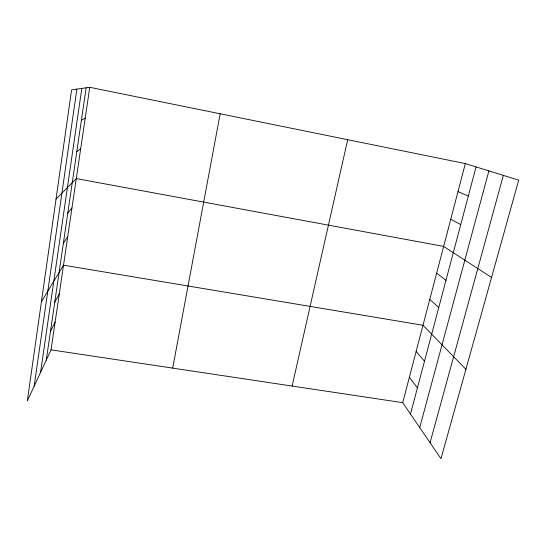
<?xml version="1.0" encoding="UTF-8"?>
<svg xmlns="http://www.w3.org/2000/svg" width="546" height="546" viewBox="0 0 546 546"><rect width="100%" height="100%" fill="white"/><g stroke="black" fill="none" stroke-linecap="round" stroke-linejoin="round"><path stroke-width="0.82" d="M34.132 386.247L76.87 89.128M40.554 372.413L81.798 88.432M46.26 360.114L86.145 87.81M51.031 349.843L89.756 87.299L465.335 163.588L518.7 180.153L440.97 458.701L402.723 402.675L51.031 349.843L27.3 400.969L71.581 89.878L89.756 87.299M172.693 368.12L220.168 113.786M292.137 386.063L347.7 139.694M402.723 402.675L465.335 163.588M410.483 414.045L476.051 166.919M419.731 427.586L488.888 170.898M430.057 442.717L503.337 175.382M50.464 331.429L55.119 322.113M54.743 302.218L59.282 293.891M41.435 301.679L63.52 265.172L422.993 325.273L465.915 369.321M63.404 243.079L67.704 236.807M67.786 213.152L71.956 207.951M56.026 199.126L76.29 178.583L443.645 246.41L491.543 277.47M76.795 151.638L80.699 148.696M81.429 120.024L85.183 118.27M457.985 191.653L468.338 195.994M450.757 219.26L460.756 224.577M436.65 273.123L445.966 280.296M429.763 299.406L438.759 307.466M416.127 351.494L424.488 361.247M409.37 377.293L417.424 387.865"/></g></svg>
